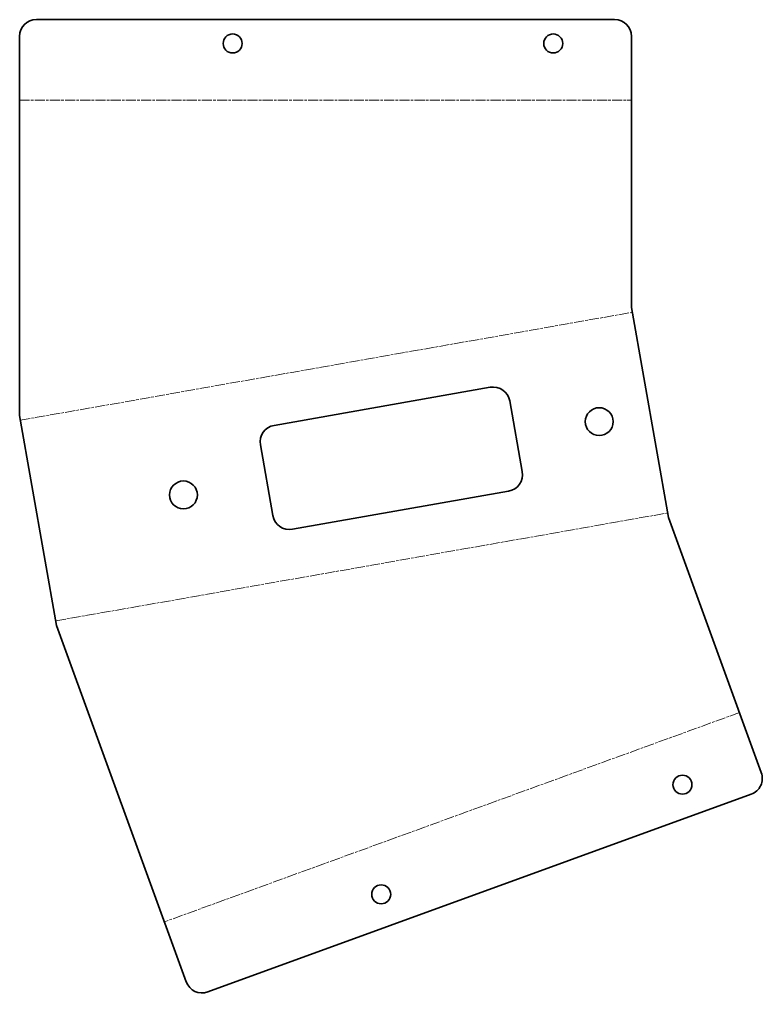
# Model space of a CAD drawing. Header units: inches. Extents: x 0 to 177, y 0 to 231.
import ezdxf

# ---------------------------------------------------------------- set-up
doc = ezdxf.new("R2010")
doc.units = ezdxf.units.IN
doc.header["$MEASUREMENT"] = 0
doc.linetypes.add('Chain', pattern=[13.68, 9.12, -1.14, 2.28, -1.14])
doc.layers.add('SIMUMAK Bend Centerline (ISO)', color=7, linetype='Chain', lineweight=9)
doc.layers.add('SIMUMAK Visible (ISO)', color=7, linetype='Continuous', lineweight=35)

# ---------------------------------------------------------------- blocks, each defined once
blk = doc.blocks.new('SIL-V025-PTSP001_Sheet_SIL-V025-PTSP001 (desplegada)')
at = {"layer": 'SIMUMAK Bend Centerline (ISO)', "ltscale": 0.263158}
for p, q in [((-80.95, 92.12), (64.05, 92.12)), ((-80.75, 16.3), (64.25, 41.87)), ((-72.37, -31.23), (72.63, -5.66)), ((89.63, -52.94), (-46.63, -102.53))]:
    blk.add_line(p, q, dxfattribs=at)
at = {"layer": 'SIMUMAK Visible (ISO)'}
for p, q in [((60.05, 111.25), (-76.95, 111.25)), ((-80.95, 107.25), (-80.95, 17.42)), ((64.05, 107.25), (64.05, 42.98)), ((64.05, 42.98), (72.82, -6.77)), ((-20.63, 15.09), (30.58, 24.12)), ((35.21, 20.88), (38.17, 4.14)), ((-80.95, 17.42), (-72.18, -32.34)), ((-20.92, -6.28), (-23.88, 10.46)), ((34.92, -0.5), (-16.29, -9.53)), ((94.8, -67.16), (72.82, -6.77)), ((-41.45, -116.75), (-72.18, -32.34)), ((-36.33, -119.14), (92.41, -72.29))]:
    blk.add_line(p, q, dxfattribs=at)
for centre, radius in [((-30.45, 105.56), 2.25), ((45.51, 105.56), 2.25), ((56.39, 15.98), 3.3), ((-42.1, -1.38), 3.3), ((76.12, -70.03), 2.25), ((4.74, -96.01), 2.25)]:
    blk.add_circle(centre, radius, dxfattribs=at)
at = {"layer": 'SIMUMAK Visible (ISO)', "extrusion": (0, 0, -1)}
for centre, start, end in [((76.95, 107.25), 0, 90), ((-60.05, 107.25), 90, 180), ((-91.04, -68.53), 160, 250), ((37.69, -115.38), 250, 340)]:
    blk.add_arc(centre, 4, start, end, dxfattribs=at)
at = {"layer": 'SIMUMAK Visible (ISO)'}
for centre, start, end in [((31.27, 20.18), 10, 100), ((-19.94, 11.16), 100, 190), ((34.23, 3.44), 280, 10), ((-16.98, -5.59), 190, 280)]:
    blk.add_arc(centre, 4, start, end, dxfattribs=at)

msp = doc.modelspace()

# ---------------------------------------------------------------- block references
msp.add_blockref('SIL-V025-PTSP001_Sheet_SIL-V025-PTSP001 (desplegada)', (80.95, 119.32))

doc.saveas('drawing.dxf')
